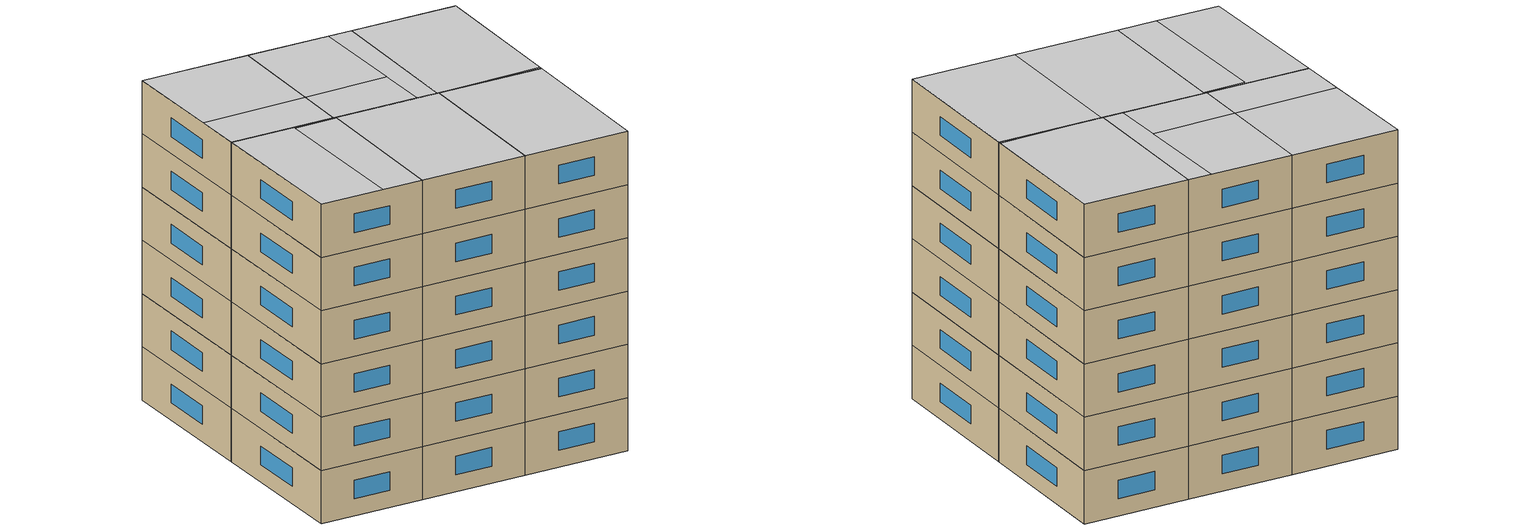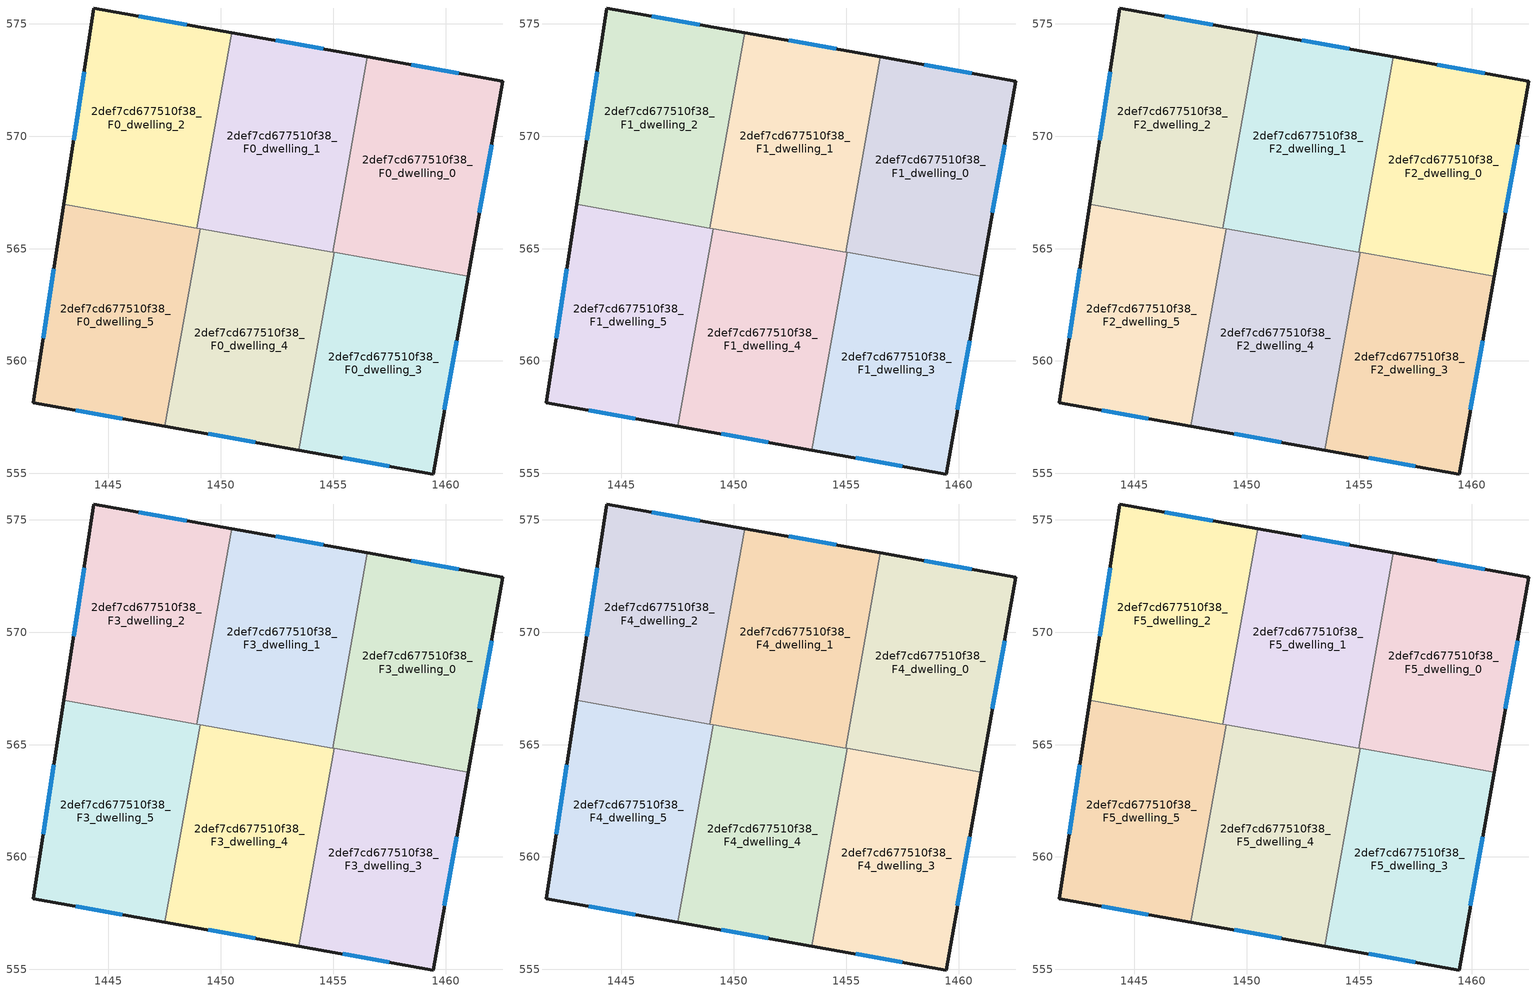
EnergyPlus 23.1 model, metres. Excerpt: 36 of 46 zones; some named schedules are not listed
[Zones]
2def7cd677510f38_F0_dwelling_0
 floor ground (EU_floor_Construction): 1462.55,572.46 1461.01,563.77 1454.97,564.84 1456.52,573.54 z0
 wall outside (EU_wall_Construction): 1461.01,563.77 1462.55,572.46 1456.52,573.54 z0:3
 wall to 2def7cd677510f38_F0_dwelling_1 (EU_wall_Construction): 1456.52,573.54 1454.97,564.84 z0:3
 wall to 2def7cd677510f38_F0_dwelling_3 (EU_wall_Construction): 1455.04,564.83 1461.01,563.77 z0:3
 wall to 2def7cd677510f38_F0_dwelling_4 (EU_wall_Construction): 1454.97,564.84 1455.04,564.83 z0:3
 window (EU_Window_Construction): 1461.51,566.59 1462.05,569.63 / 1460.59,572.81 1458.48,573.19 z0.98:2.02
2def7cd677510f38_F0_dwelling_1
 floor ground (EU_floor_Construction): 1456.52,573.54 1454.97,564.84 1448.94,565.92 1450.49,574.62 z0
 wall outside (EU_wall_Construction): 1456.52,573.54 1450.49,574.62 z0:3
 wall to 2def7cd677510f38_F0_dwelling_2 (EU_wall_Construction): 1450.49,574.62 1448.94,565.92 z0:3
 wall to 2def7cd677510f38_F0_dwelling_4 (EU_wall_Construction): 1449.07,565.89 1454.97,564.84 z0:3
 wall to 2def7cd677510f38_F0_dwelling_5 (EU_wall_Construction): 1448.94,565.92 1449.07,565.89 z0:3
 window (EU_Window_Construction): 1454.56,573.89 1452.45,574.26 z0.98:2.02
2def7cd677510f38_F0_dwelling_2
 floor ground (EU_floor_Construction): 1450.49,574.62 1448.94,565.92 1443.01,566.97 1444.35,575.71 z0
 wall outside (EU_wall_Construction): 1450.49,574.62 1444.35,575.71 1443.01,566.97 z0:3
 wall to 2def7cd677510f38_F0_dwelling_5 (EU_wall_Construction): 1443.01,566.97 1448.94,565.92 z0:3
 window (EU_Window_Construction): 1443.92,572.87 1443.44,569.81 / 1448.49,574.97 1446.35,575.35 z0.98:2.02
2def7cd677510f38_F0_dwelling_3
 floor ground (EU_floor_Construction): 1461.01,563.77 1459.44,554.97 1453.47,556.03 1455.04,564.83 z0
 wall outside (EU_wall_Construction): 1453.47,556.03 1459.44,554.97 1461.01,563.77 z0:3
 wall to 2def7cd677510f38_F0_dwelling_4 (EU_wall_Construction): 1455.04,564.83 1453.47,556.03 z0:3
 window (EU_Window_Construction): 1459.95,557.83 1460.5,560.91 / 1455.42,555.69 1457.5,555.32 z0.98:2.02
2def7cd677510f38_F0_dwelling_4
 floor ground (EU_floor_Construction): 1455.04,564.83 1453.47,556.03 1447.51,557.1 1449.07,565.89 z0
 wall outside (EU_wall_Construction): 1447.51,557.1 1453.47,556.03 z0:3
 wall to 2def7cd677510f38_F0_dwelling_5 (EU_wall_Construction): 1449.07,565.89 1447.51,557.1 z0:3
 window (EU_Window_Construction): 1449.45,556.75 1451.53,556.38 z0.98:2.02
2def7cd677510f38_F0_dwelling_5
 floor ground (EU_floor_Construction): 1449.07,565.89 1447.51,557.1 1441.64,558.14 1443.01,566.97 z0
 wall outside (EU_wall_Construction): 1443.01,566.97 1441.64,558.14 1447.51,557.1 z0:3
 window (EU_Window_Construction): 1443.55,557.8 1445.6,557.44 / 1442.56,564.1 1442.09,561.01 z0.98:2.02
2def7cd677510f38_F1_dwelling_0
 floor to 2def7cd677510f38_F0_dwelling_0 (EU_floor_Construction): 1462.55,572.46 1461.01,563.77 1454.97,564.84 1456.52,573.54 z3
 wall outside (EU_wall_Construction): 1461.01,563.77 1462.55,572.46 1456.52,573.54 z3:6
 wall to 2def7cd677510f38_F1_dwelling_1 (EU_wall_Construction): 1456.52,573.54 1454.97,564.84 z3:6
 wall to 2def7cd677510f38_F1_dwelling_3 (EU_wall_Construction): 1455.04,564.83 1461.01,563.77 z3:6
 wall to 2def7cd677510f38_F1_dwelling_4 (EU_wall_Construction): 1454.97,564.84 1455.04,564.83 z3:6
 window (EU_Window_Construction): 1461.51,566.59 1462.05,569.63 / 1460.59,572.81 1458.48,573.19 z3.98:5.02
2def7cd677510f38_F1_dwelling_1
 floor to 2def7cd677510f38_F0_dwelling_1 (EU_floor_Construction): 1456.52,573.54 1454.97,564.84 1448.94,565.92 1450.49,574.62 z3
 wall outside (EU_wall_Construction): 1456.52,573.54 1450.49,574.62 z3:6
 wall to 2def7cd677510f38_F1_dwelling_2 (EU_wall_Construction): 1450.49,574.62 1448.94,565.92 z3:6
 wall to 2def7cd677510f38_F1_dwelling_4 (EU_wall_Construction): 1449.07,565.89 1454.97,564.84 z3:6
 wall to 2def7cd677510f38_F1_dwelling_5 (EU_wall_Construction): 1448.94,565.92 1449.07,565.89 z3:6
 window (EU_Window_Construction): 1454.56,573.89 1452.45,574.26 z3.98:5.02
2def7cd677510f38_F1_dwelling_2
 floor to 2def7cd677510f38_F0_dwelling_2 (EU_floor_Construction): 1450.49,574.62 1448.94,565.92 1443.01,566.97 1444.35,575.71 z3
 wall outside (EU_wall_Construction): 1450.49,574.62 1444.35,575.71 1443.01,566.97 z3:6
 wall to 2def7cd677510f38_F1_dwelling_5 (EU_wall_Construction): 1443.01,566.97 1448.94,565.92 z3:6
 window (EU_Window_Construction): 1443.92,572.87 1443.44,569.81 / 1448.49,574.97 1446.35,575.35 z3.98:5.02
2def7cd677510f38_F1_dwelling_3
 floor to 2def7cd677510f38_F0_dwelling_3 (EU_floor_Construction): 1461.01,563.77 1459.44,554.97 1453.47,556.03 1455.04,564.83 z3
 wall outside (EU_wall_Construction): 1453.47,556.03 1459.44,554.97 1461.01,563.77 z3:6
 wall to 2def7cd677510f38_F1_dwelling_4 (EU_wall_Construction): 1455.04,564.83 1453.47,556.03 z3:6
 window (EU_Window_Construction): 1459.95,557.83 1460.5,560.91 / 1455.42,555.69 1457.5,555.32 z3.98:5.02
2def7cd677510f38_F1_dwelling_4
 floor to 2def7cd677510f38_F0_dwelling_4 (EU_floor_Construction): 1455.04,564.83 1453.47,556.03 1447.51,557.1 1449.07,565.89 z3
 wall outside (EU_wall_Construction): 1447.51,557.1 1453.47,556.03 z3:6
 wall to 2def7cd677510f38_F1_dwelling_5 (EU_wall_Construction): 1449.07,565.89 1447.51,557.1 z3:6
 window (EU_Window_Construction): 1449.45,556.75 1451.53,556.38 z3.98:5.02
2def7cd677510f38_F1_dwelling_5
 floor to 2def7cd677510f38_F0_dwelling_5 (EU_floor_Construction): 1449.07,565.89 1447.51,557.1 1441.64,558.14 1443.01,566.97 z3
 wall outside (EU_wall_Construction): 1443.01,566.97 1441.64,558.14 1447.51,557.1 z3:6
 window (EU_Window_Construction): 1443.55,557.8 1445.6,557.44 / 1442.56,564.1 1442.09,561.01 z3.98:5.02
2def7cd677510f38_F2_dwelling_0
 floor to 2def7cd677510f38_F1_dwelling_0 (EU_floor_Construction): 1462.55,572.46 1461.01,563.77 1454.97,564.84 1456.52,573.54 z6
 wall outside (EU_wall_Construction): 1461.01,563.77 1462.55,572.46 1456.52,573.54 z6:9
 wall to 2def7cd677510f38_F2_dwelling_1 (EU_wall_Construction): 1456.52,573.54 1454.97,564.84 z6:9
 wall to 2def7cd677510f38_F2_dwelling_3 (EU_wall_Construction): 1455.04,564.83 1461.01,563.77 z6:9
 wall to 2def7cd677510f38_F2_dwelling_4 (EU_wall_Construction): 1454.97,564.84 1455.04,564.83 z6:9
 window (EU_Window_Construction): 1461.51,566.59 1462.05,569.63 / 1460.59,572.81 1458.48,573.19 z6.98:8.02
2def7cd677510f38_F2_dwelling_1
 floor to 2def7cd677510f38_F1_dwelling_1 (EU_floor_Construction): 1456.52,573.54 1454.97,564.84 1448.94,565.92 1450.49,574.62 z6
 wall outside (EU_wall_Construction): 1456.52,573.54 1450.49,574.62 z6:9
 wall to 2def7cd677510f38_F2_dwelling_2 (EU_wall_Construction): 1450.49,574.62 1448.94,565.92 z6:9
 wall to 2def7cd677510f38_F2_dwelling_4 (EU_wall_Construction): 1449.07,565.89 1454.97,564.84 z6:9
 wall to 2def7cd677510f38_F2_dwelling_5 (EU_wall_Construction): 1448.94,565.92 1449.07,565.89 z6:9
 window (EU_Window_Construction): 1454.56,573.89 1452.45,574.26 z6.98:8.02
2def7cd677510f38_F2_dwelling_2
 floor to 2def7cd677510f38_F1_dwelling_2 (EU_floor_Construction): 1450.49,574.62 1448.94,565.92 1443.01,566.97 1444.35,575.71 z6
 wall outside (EU_wall_Construction): 1450.49,574.62 1444.35,575.71 1443.01,566.97 z6:9
 wall to 2def7cd677510f38_F2_dwelling_5 (EU_wall_Construction): 1443.01,566.97 1448.94,565.92 z6:9
 window (EU_Window_Construction): 1443.92,572.87 1443.44,569.81 / 1448.49,574.97 1446.35,575.35 z6.98:8.02
2def7cd677510f38_F2_dwelling_3
 floor to 2def7cd677510f38_F1_dwelling_3 (EU_floor_Construction): 1461.01,563.77 1459.44,554.97 1453.47,556.03 1455.04,564.83 z6
 wall outside (EU_wall_Construction): 1453.47,556.03 1459.44,554.97 1461.01,563.77 z6:9
 wall to 2def7cd677510f38_F2_dwelling_4 (EU_wall_Construction): 1455.04,564.83 1453.47,556.03 z6:9
 window (EU_Window_Construction): 1459.95,557.83 1460.5,560.91 / 1455.42,555.69 1457.5,555.32 z6.98:8.02
2def7cd677510f38_F2_dwelling_4
 floor to 2def7cd677510f38_F1_dwelling_4 (EU_floor_Construction): 1455.04,564.83 1453.47,556.03 1447.51,557.1 1449.07,565.89 z6
 wall outside (EU_wall_Construction): 1447.51,557.1 1453.47,556.03 z6:9
 wall to 2def7cd677510f38_F2_dwelling_5 (EU_wall_Construction): 1449.07,565.89 1447.51,557.1 z6:9
 window (EU_Window_Construction): 1449.45,556.75 1451.53,556.38 z6.98:8.02
2def7cd677510f38_F2_dwelling_5
 floor to 2def7cd677510f38_F1_dwelling_5 (EU_floor_Construction): 1449.07,565.89 1447.51,557.1 1441.64,558.14 1443.01,566.97 z6
 wall outside (EU_wall_Construction): 1443.01,566.97 1441.64,558.14 1447.51,557.1 z6:9
 window (EU_Window_Construction): 1443.55,557.8 1445.6,557.44 / 1442.56,564.1 1442.09,561.01 z6.98:8.02
2def7cd677510f38_F3_dwelling_0
 floor to 2def7cd677510f38_F2_dwelling_0 (EU_floor_Construction): 1462.55,572.46 1461.01,563.77 1454.97,564.84 1456.52,573.54 z9
 wall outside (EU_wall_Construction): 1461.01,563.77 1462.55,572.46 1456.52,573.54 z9:12
 wall to 2def7cd677510f38_F3_dwelling_1 (EU_wall_Construction): 1456.52,573.54 1454.97,564.84 z9:12
 wall to 2def7cd677510f38_F3_dwelling_3 (EU_wall_Construction): 1455.04,564.83 1461.01,563.77 z9:12
 wall to 2def7cd677510f38_F3_dwelling_4 (EU_wall_Construction): 1454.97,564.84 1455.04,564.83 z9:12
 window (EU_Window_Construction): 1461.51,566.59 1462.05,569.63 / 1460.59,572.81 1458.48,573.19 z9.98:11.02
2def7cd677510f38_F3_dwelling_1
 floor to 2def7cd677510f38_F2_dwelling_1 (EU_floor_Construction): 1456.52,573.54 1454.97,564.84 1448.94,565.92 1450.49,574.62 z9
 wall outside (EU_wall_Construction): 1456.52,573.54 1450.49,574.62 z9:12
 wall to 2def7cd677510f38_F3_dwelling_2 (EU_wall_Construction): 1450.49,574.62 1448.94,565.92 z9:12
 wall to 2def7cd677510f38_F3_dwelling_4 (EU_wall_Construction): 1449.07,565.89 1454.97,564.84 z9:12
 wall to 2def7cd677510f38_F3_dwelling_5 (EU_wall_Construction): 1448.94,565.92 1449.07,565.89 z9:12
 window (EU_Window_Construction): 1454.56,573.89 1452.45,574.26 z9.98:11.02
2def7cd677510f38_F3_dwelling_2
 floor to 2def7cd677510f38_F2_dwelling_2 (EU_floor_Construction): 1450.49,574.62 1448.94,565.92 1443.01,566.97 1444.35,575.71 z9
 wall outside (EU_wall_Construction): 1450.49,574.62 1444.35,575.71 1443.01,566.97 z9:12
 wall to 2def7cd677510f38_F3_dwelling_5 (EU_wall_Construction): 1443.01,566.97 1448.94,565.92 z9:12
 window (EU_Window_Construction): 1443.92,572.87 1443.44,569.81 / 1448.49,574.97 1446.35,575.35 z9.98:11.02
2def7cd677510f38_F3_dwelling_3
 floor to 2def7cd677510f38_F2_dwelling_3 (EU_floor_Construction): 1461.01,563.77 1459.44,554.97 1453.47,556.03 1455.04,564.83 z9
 wall outside (EU_wall_Construction): 1453.47,556.03 1459.44,554.97 1461.01,563.77 z9:12
 wall to 2def7cd677510f38_F3_dwelling_4 (EU_wall_Construction): 1455.04,564.83 1453.47,556.03 z9:12
 window (EU_Window_Construction): 1459.95,557.83 1460.5,560.91 / 1455.42,555.69 1457.5,555.32 z9.98:11.02
2def7cd677510f38_F3_dwelling_4
 floor to 2def7cd677510f38_F2_dwelling_4 (EU_floor_Construction): 1455.04,564.83 1453.47,556.03 1447.51,557.1 1449.07,565.89 z9
 wall outside (EU_wall_Construction): 1447.51,557.1 1453.47,556.03 z9:12
 wall to 2def7cd677510f38_F3_dwelling_5 (EU_wall_Construction): 1449.07,565.89 1447.51,557.1 z9:12
 window (EU_Window_Construction): 1449.45,556.75 1451.53,556.38 z9.98:11.02
2def7cd677510f38_F3_dwelling_5
 floor to 2def7cd677510f38_F2_dwelling_5 (EU_floor_Construction): 1449.07,565.89 1447.51,557.1 1441.64,558.14 1443.01,566.97 z9
 wall outside (EU_wall_Construction): 1443.01,566.97 1441.64,558.14 1447.51,557.1 z9:12
 window (EU_Window_Construction): 1443.55,557.8 1445.6,557.44 / 1442.56,564.1 1442.09,561.01 z9.98:11.02
2def7cd677510f38_F4_dwelling_0
 floor to 2def7cd677510f38_F3_dwelling_0 (EU_floor_Construction): 1462.55,572.46 1461.01,563.77 1454.97,564.84 1456.52,573.54 z12
 wall outside (EU_wall_Construction): 1461.01,563.77 1462.55,572.46 1456.52,573.54 z12:15
 wall to 2def7cd677510f38_F4_dwelling_1 (EU_wall_Construction): 1456.52,573.54 1454.97,564.84 z12:15
 wall to 2def7cd677510f38_F4_dwelling_3 (EU_wall_Construction): 1455.04,564.83 1461.01,563.77 z12:15
 wall to 2def7cd677510f38_F4_dwelling_4 (EU_wall_Construction): 1454.97,564.84 1455.04,564.83 z12:15
 window (EU_Window_Construction): 1461.51,566.59 1462.05,569.63 / 1460.59,572.81 1458.48,573.19 z12.98:14.02
2def7cd677510f38_F4_dwelling_1
 floor to 2def7cd677510f38_F3_dwelling_1 (EU_floor_Construction): 1456.52,573.54 1454.97,564.84 1448.94,565.92 1450.49,574.62 z12
 wall outside (EU_wall_Construction): 1456.52,573.54 1450.49,574.62 z12:15
 wall to 2def7cd677510f38_F4_dwelling_2 (EU_wall_Construction): 1450.49,574.62 1448.94,565.92 z12:15
 wall to 2def7cd677510f38_F4_dwelling_4 (EU_wall_Construction): 1449.07,565.89 1454.97,564.84 z12:15
 wall to 2def7cd677510f38_F4_dwelling_5 (EU_wall_Construction): 1448.94,565.92 1449.07,565.89 z12:15
 window (EU_Window_Construction): 1454.56,573.89 1452.45,574.26 z12.98:14.02
2def7cd677510f38_F4_dwelling_2
 floor to 2def7cd677510f38_F3_dwelling_2 (EU_floor_Construction): 1450.49,574.62 1448.94,565.92 1443.01,566.97 1444.35,575.71 z12
 wall outside (EU_wall_Construction): 1450.49,574.62 1444.35,575.71 1443.01,566.97 z12:15
 wall to 2def7cd677510f38_F4_dwelling_5 (EU_wall_Construction): 1443.01,566.97 1448.94,565.92 z12:15
 window (EU_Window_Construction): 1443.92,572.87 1443.44,569.81 / 1448.49,574.97 1446.35,575.35 z12.98:14.02
2def7cd677510f38_F4_dwelling_3
 floor to 2def7cd677510f38_F3_dwelling_3 (EU_floor_Construction): 1461.01,563.77 1459.44,554.97 1453.47,556.03 1455.04,564.83 z12
 wall outside (EU_wall_Construction): 1453.47,556.03 1459.44,554.97 1461.01,563.77 z12:15
 wall to 2def7cd677510f38_F4_dwelling_4 (EU_wall_Construction): 1455.04,564.83 1453.47,556.03 z12:15
 window (EU_Window_Construction): 1459.95,557.83 1460.5,560.91 / 1455.42,555.69 1457.5,555.32 z12.98:14.02
2def7cd677510f38_F4_dwelling_4
 floor to 2def7cd677510f38_F3_dwelling_4 (EU_floor_Construction): 1455.04,564.83 1453.47,556.03 1447.51,557.1 1449.07,565.89 z12
 wall outside (EU_wall_Construction): 1447.51,557.1 1453.47,556.03 z12:15
 wall to 2def7cd677510f38_F4_dwelling_5 (EU_wall_Construction): 1449.07,565.89 1447.51,557.1 z12:15
 window (EU_Window_Construction): 1449.45,556.75 1451.53,556.38 z12.98:14.02
2def7cd677510f38_F4_dwelling_5
 floor to 2def7cd677510f38_F3_dwelling_5 (EU_floor_Construction): 1449.07,565.89 1447.51,557.1 1441.64,558.14 1443.01,566.97 z12
 wall outside (EU_wall_Construction): 1443.01,566.97 1441.64,558.14 1447.51,557.1 z12:15
 window (EU_Window_Construction): 1443.55,557.8 1445.6,557.44 / 1442.56,564.1 1442.09,561.01 z12.98:14.02
2def7cd677510f38_F5_dwelling_0
 floor to 2def7cd677510f38_F4_dwelling_0 (EU_floor_Construction): 1462.55,572.46 1461.01,563.77 1454.97,564.84 1456.52,573.54 z15
 wall outside (EU_wall_Construction): 1461.01,563.77 1462.55,572.46 1456.52,573.54 z15:18
 wall to 2def7cd677510f38_F5_dwelling_1 (EU_wall_Construction): 1456.52,573.54 1454.97,564.84 z15:18
 wall to 2def7cd677510f38_F5_dwelling_3 (EU_wall_Construction): 1455.04,564.83 1461.01,563.77 z15:18
 wall to 2def7cd677510f38_F5_dwelling_4 (EU_wall_Construction): 1454.97,564.84 1455.04,564.83 z15:18
 window (EU_Window_Construction): 1461.51,566.59 1462.05,569.63 / 1460.59,572.81 1458.48,573.19 z15.98:17.02
 ceiling to 2def7cd677510f38_F6_dwelling_1 (EU_floor_Construction): 1461.03,563.92 1462.55,572.46 1456.52,573.54 1454.97,564.85 z18
 ceiling to 2def7cd677510f38_F6_dwelling_0 (EU_floor_Construction): 1461.01,563.77 1461.03,563.92 1454.97,564.85 1454.97,564.84 z18
2def7cd677510f38_F5_dwelling_1
 floor to 2def7cd677510f38_F4_dwelling_1 (EU_floor_Construction): 1456.52,573.54 1454.97,564.84 1448.94,565.92 1450.49,574.62 z15
 wall outside (EU_wall_Construction): 1456.52,573.54 1450.49,574.62 z15:18
 wall to 2def7cd677510f38_F5_dwelling_2 (EU_wall_Construction): 1450.49,574.62 1448.94,565.92 z15:18
 wall to 2def7cd677510f38_F5_dwelling_4 (EU_wall_Construction): 1449.07,565.89 1454.97,564.84 z15:18
 wall to 2def7cd677510f38_F5_dwelling_5 (EU_wall_Construction): 1448.94,565.92 1449.07,565.89 z15:18
 window (EU_Window_Construction): 1454.56,573.89 1452.45,574.26 z15.98:17.02
 ceiling to 2def7cd677510f38_F6_dwelling_4 (EU_floor_Construction): 1454.27,568.05 1455.16,573.78 1450.49,574.62 1449.45,568.8 z18
 ceiling to 2def7cd677510f38_F6_dwelling_1 (EU_floor_Construction): 1454.97,564.85 1456.52,573.54 1455.16,573.78 1453.81,565.05 1454.4,564.94 z18
 ceiling to 2def7cd677510f38_F6_dwelling_3 (EU_floor_Construction): 1453.81,565.08 1454.27,568.05 1449.45,568.8 1448.94,565.92 1452.33,565.31 z18
 ceiling to 2def7cd677510f38_F6_dwelling_2 (EU_floor_Construction): 1453.8,565.05 1453.81,565.08 1452.33,565.31 z18
2def7cd677510f38_F5_dwelling_2
 floor to 2def7cd677510f38_F4_dwelling_2 (EU_floor_Construction): 1450.49,574.62 1448.94,565.92 1443.01,566.97 1444.35,575.71 z15
 wall outside (EU_wall_Construction): 1450.49,574.62 1444.35,575.71 1443.01,566.97 z15:18
 wall to 2def7cd677510f38_F5_dwelling_5 (EU_wall_Construction): 1443.01,566.97 1448.94,565.92 z15:18
 window (EU_Window_Construction): 1443.92,572.87 1443.44,569.81 / 1448.49,574.97 1446.35,575.35 z15.98:17.02
 ceiling to 2def7cd677510f38_F6_dwelling_4 (EU_floor_Construction): 1449.45,568.8 1450.49,574.62 1444.35,575.71 1443.43,569.73 z18
 ceiling to 2def7cd677510f38_F6_dwelling_3 (EU_floor_Construction): 1448.94,565.92 1449.45,568.8 1443.43,569.73 1443.01,566.97 z18
2def7cd677510f38_F5_dwelling_3
 floor to 2def7cd677510f38_F4_dwelling_3 (EU_floor_Construction): 1461.01,563.77 1459.44,554.97 1453.47,556.03 1455.04,564.83 z15
 wall outside (EU_wall_Construction): 1453.47,556.03 1459.44,554.97 1461.01,563.77 z15:18
 wall to 2def7cd677510f38_F5_dwelling_4 (EU_wall_Construction): 1455.04,564.83 1453.47,556.03 z15:18
 window (EU_Window_Construction): 1459.95,557.83 1460.5,560.91 / 1455.42,555.69 1457.5,555.32 z15.98:17.02
 ceiling to 2def7cd677510f38_F6_dwelling_0 (EU_floor_Construction): 1459.44,554.97 1461.01,563.77 1455.04,564.83 1453.48,556.03 z18
2def7cd677510f38_F5_dwelling_4
 floor to 2def7cd677510f38_F4_dwelling_4 (EU_floor_Construction): 1455.04,564.83 1453.47,556.03 1447.51,557.1 1449.07,565.89 z15
 wall outside (EU_wall_Construction): 1447.51,557.1 1453.47,556.03 z15:18
 wall to 2def7cd677510f38_F5_dwelling_5 (EU_wall_Construction): 1449.07,565.89 1447.51,557.1 z15:18
 window (EU_Window_Construction): 1449.45,556.75 1451.53,556.38 z15.98:17.02
 ceiling adiabatic (EU_roof_Construction): 1453.47,556.03 1455.04,564.83 1449.07,565.89 1447.51,557.1 z18
2def7cd677510f38_F5_dwelling_5
 floor to 2def7cd677510f38_F4_dwelling_5 (EU_floor_Construction): 1449.07,565.89 1447.51,557.1 1441.64,558.14 1443.01,566.97 z15
 wall outside (EU_wall_Construction): 1443.01,566.97 1441.64,558.14 1447.51,557.1 z15:18
 window (EU_Window_Construction): 1443.55,557.8 1445.6,557.44 / 1442.56,564.1 1442.09,561.01 z15.98:17.02
 ceiling to 2def7cd677510f38_F6_dwelling_3 (EU_floor_Construction): 1445.24,557.5 1446.58,566.2 1449.06,565.82 1449.07,565.89 1443.01,566.97 1441.64,558.14 z18
 ceiling to 2def7cd677510f38_F6_dwelling_2 (EU_floor_Construction): 1447.51,557.1 1449.06,565.82 1446.58,566.2 1445.24,557.5 z18
[Building]
EU S2 Campaign: North Axis=0; Terrain=City; Solar Distribution=FullExterior
[Site:Location]
Bologna: Latitude=44.5; Longitude=11.25; Time Zone=1; Elevation=37
[SizingPeriod:WeatherFileDays]
AnnualSizingPeriod: Begin Month=1; Begin Day of Month=1; End Month=12; End Day of Month=31; Day of Week for Start Day=Monday; Use Weather File Daylight Saving Period=No; Use Weather File Rain and Snow Indicators=No
[MATERIAL]
EU_InternalMass_Material: Roughness=MediumRough; Thickness=0.1; Conductivity=1; Density=1800; Specific Heat=900; Thermal Absorptance=0.9; Solar Absorptance=0.7; Visible Absorptance=0.7
[MATERIAL:NOMASS] Roughness=MediumRough; Thermal Absorptance=0.9; Solar Absorptance=0.7; Visible Absorptance=0.7
Name | Thermal Resistance
EU_wall_NoMass | 0.905828
EU_roof_NoMass | 0.37593
EU_floor_NoMass | 0.67114
[WINDOWMATERIAL:SIMPLEGLAZINGSYSTEM]
EU_Window_SimpleGlazing: UFactor=4.52486; Solar Heat Gain Coefficient=0.85; Visible Transmittance=0.85
[CONSTRUCTION]
EU_wall_Construction: EU_wall_NoMass
EU_roof_Construction: EU_roof_NoMass
EU_floor_Construction: EU_floor_NoMass
EU_Window_Construction: EU_Window_SimpleGlazing
EU_InternalMass_Construction: EU_InternalMass_Material
[ZONE] Type=1; Multiplier=1; Ceiling Height=autocalculate; Floor Area=autocalculate; Part of Total Floor Area=Yes
Name | Volume
2def7cd677510f38_F0_dwelling_0; 2def7cd677510f38_F1_dwelling_0; 2def7cd677510f38_F2_dwelling_0; 2def7cd677510f38_F3_dwelling_0; 2def7cd677510f38_F4_dwelling_0; 2def7cd677510f38_F5_dwelling_0 | 162.409
2def7cd677510f38_F0_dwelling_1; 2def7cd677510f38_F1_dwelling_1; 2def7cd677510f38_F2_dwelling_1; 2def7cd677510f38_F3_dwelling_1; 2def7cd677510f38_F4_dwelling_1; 2def7cd677510f38_F5_dwelling_1 | 162.418
2def7cd677510f38_F0_dwelling_2; 2def7cd677510f38_F1_dwelling_2; 2def7cd677510f38_F2_dwelling_2; 2def7cd677510f38_F3_dwelling_2; 2def7cd677510f38_F4_dwelling_2; 2def7cd677510f38_F5_dwelling_2; 2def7cd677510f38_F0_dwelling_3; 2def7cd677510f38_F1_dwelling_3; 2def7cd677510f38_F2_dwelling_3; 2def7cd677510f38_F3_dwelling_3; 2def7cd677510f38_F4_dwelling_3; 2def7cd677510f38_F5_dwelling_3 | 162.431
2def7cd677510f38_F0_dwelling_4; 2def7cd677510f38_F1_dwelling_4; 2def7cd677510f38_F2_dwelling_4; 2def7cd677510f38_F3_dwelling_4; 2def7cd677510f38_F4_dwelling_4; 2def7cd677510f38_F5_dwelling_4 | 162.422
2def7cd677510f38_F0_dwelling_5; 2def7cd677510f38_F1_dwelling_5; 2def7cd677510f38_F2_dwelling_5; 2def7cd677510f38_F3_dwelling_5; 2def7cd677510f38_F4_dwelling_5; 2def7cd677510f38_F5_dwelling_5 | 162.415
[INTERNALMASS] Construction=EU_InternalMass_Construction
Name | Zone or ZoneList | Surface Area
2def7cd677510f38_F0_dwelling_0_EU_InternalMass | 2def7cd677510f38_F0_dwelling_0 | 54.1367
2def7cd677510f38_F0_dwelling_1_EU_InternalMass | 2def7cd677510f38_F0_dwelling_1 | 54.1395
2def7cd677510f38_F0_dwelling_2_EU_InternalMass | 2def7cd677510f38_F0_dwelling_2 | 54.1435
2def7cd677510f38_F0_dwelling_3_EU_InternalMass | 2def7cd677510f38_F0_dwelling_3 | 54.1434
2def7cd677510f38_F0_dwelling_4_EU_InternalMass | 2def7cd677510f38_F0_dwelling_4 | 54.1406
2def7cd677510f38_F0_dwelling_5_EU_InternalMass | 2def7cd677510f38_F0_dwelling_5 | 54.1381
2def7cd677510f38_F1_dwelling_0_EU_InternalMass | 2def7cd677510f38_F1_dwelling_0 | 54.1367
2def7cd677510f38_F1_dwelling_1_EU_InternalMass | 2def7cd677510f38_F1_dwelling_1 | 54.1395
2def7cd677510f38_F1_dwelling_2_EU_InternalMass | 2def7cd677510f38_F1_dwelling_2 | 54.1435
2def7cd677510f38_F1_dwelling_3_EU_InternalMass | 2def7cd677510f38_F1_dwelling_3 | 54.1434
2def7cd677510f38_F1_dwelling_4_EU_InternalMass | 2def7cd677510f38_F1_dwelling_4 | 54.1406
2def7cd677510f38_F1_dwelling_5_EU_InternalMass | 2def7cd677510f38_F1_dwelling_5 | 54.1381
2def7cd677510f38_F2_dwelling_0_EU_InternalMass | 2def7cd677510f38_F2_dwelling_0 | 54.1367
2def7cd677510f38_F2_dwelling_1_EU_InternalMass | 2def7cd677510f38_F2_dwelling_1 | 54.1395
2def7cd677510f38_F2_dwelling_2_EU_InternalMass | 2def7cd677510f38_F2_dwelling_2 | 54.1435
2def7cd677510f38_F2_dwelling_3_EU_InternalMass | 2def7cd677510f38_F2_dwelling_3 | 54.1434
2def7cd677510f38_F2_dwelling_4_EU_InternalMass | 2def7cd677510f38_F2_dwelling_4 | 54.1406
2def7cd677510f38_F2_dwelling_5_EU_InternalMass | 2def7cd677510f38_F2_dwelling_5 | 54.1381
2def7cd677510f38_F3_dwelling_0_EU_InternalMass | 2def7cd677510f38_F3_dwelling_0 | 54.1367
2def7cd677510f38_F3_dwelling_1_EU_InternalMass | 2def7cd677510f38_F3_dwelling_1 | 54.1395
2def7cd677510f38_F3_dwelling_2_EU_InternalMass | 2def7cd677510f38_F3_dwelling_2 | 54.1435
2def7cd677510f38_F3_dwelling_3_EU_InternalMass | 2def7cd677510f38_F3_dwelling_3 | 54.1434
2def7cd677510f38_F3_dwelling_4_EU_InternalMass | 2def7cd677510f38_F3_dwelling_4 | 54.1406
2def7cd677510f38_F3_dwelling_5_EU_InternalMass | 2def7cd677510f38_F3_dwelling_5 | 54.1381
2def7cd677510f38_F4_dwelling_0_EU_InternalMass | 2def7cd677510f38_F4_dwelling_0 | 54.1367
2def7cd677510f38_F4_dwelling_1_EU_InternalMass | 2def7cd677510f38_F4_dwelling_1 | 54.1395
2def7cd677510f38_F4_dwelling_2_EU_InternalMass | 2def7cd677510f38_F4_dwelling_2 | 54.1435
2def7cd677510f38_F4_dwelling_3_EU_InternalMass | 2def7cd677510f38_F4_dwelling_3 | 54.1434
2def7cd677510f38_F4_dwelling_4_EU_InternalMass | 2def7cd677510f38_F4_dwelling_4 | 54.1406
2def7cd677510f38_F4_dwelling_5_EU_InternalMass | 2def7cd677510f38_F4_dwelling_5 | 54.1381
2def7cd677510f38_F5_dwelling_0_EU_InternalMass | 2def7cd677510f38_F5_dwelling_0 | 54.1367
2def7cd677510f38_F5_dwelling_1_EU_InternalMass | 2def7cd677510f38_F5_dwelling_1 | 54.1395
2def7cd677510f38_F5_dwelling_2_EU_InternalMass | 2def7cd677510f38_F5_dwelling_2 | 54.1435
2def7cd677510f38_F5_dwelling_3_EU_InternalMass | 2def7cd677510f38_F5_dwelling_3 | 54.1434
2def7cd677510f38_F5_dwelling_4_EU_InternalMass | 2def7cd677510f38_F5_dwelling_4 | 54.1406
2def7cd677510f38_F5_dwelling_5_EU_InternalMass | 2def7cd677510f38_F5_dwelling_5 | 54.1381
[OTHEREQUIPMENT] Fuel Type=Electricity; Design Level Calculation Method=Watts/Area; Power per Zone Floor Area=1; Fraction Latent=0; Fraction Radiant=0; Fraction Lost=0; Carbon Dioxide Generation Rate=0; EndUse Subcategory=EU_Step8_InternalGains
Name | Zone or ZoneList or Space or SpaceList | Schedule
EU_Step8_InternalGain_2def7cd677510f38_F0_dwelling_0_f000 | 2def7cd677510f38_F0_dwelling_0 | EU_Step8_GainSchedule_2def7cd677510f38_F0_dwelling_0_f000
EU_Step8_InternalGain_2def7cd677510f38_F0_dwelling_1_f000 | 2def7cd677510f38_F0_dwelling_1 | EU_Step8_GainSchedule_2def7cd677510f38_F0_dwelling_1_f000
EU_Step8_InternalGain_2def7cd677510f38_F0_dwelling_2_f000 | 2def7cd677510f38_F0_dwelling_2 | EU_Step8_GainSchedule_2def7cd677510f38_F0_dwelling_2_f000
EU_Step8_InternalGain_2def7cd677510f38_F0_dwelling_3_f000 | 2def7cd677510f38_F0_dwelling_3 | EU_Step8_GainSchedule_2def7cd677510f38_F0_dwelling_3_f000
EU_Step8_InternalGain_2def7cd677510f38_F0_dwelling_4_f000 | 2def7cd677510f38_F0_dwelling_4 | EU_Step8_GainSchedule_2def7cd677510f38_F0_dwelling_4_f000
EU_Step8_InternalGain_2def7cd677510f38_F0_dwelling_5_f000 | 2def7cd677510f38_F0_dwelling_5 | EU_Step8_GainSchedule_2def7cd677510f38_F0_dwelling_5_f000
EU_Step8_InternalGain_2def7cd677510f38_F1_dwelling_0_f000 | 2def7cd677510f38_F1_dwelling_0 | EU_Step8_GainSchedule_2def7cd677510f38_F1_dwelling_0_f000
EU_Step8_InternalGain_2def7cd677510f38_F1_dwelling_1_f000 | 2def7cd677510f38_F1_dwelling_1 | EU_Step8_GainSchedule_2def7cd677510f38_F1_dwelling_1_f000
EU_Step8_InternalGain_2def7cd677510f38_F1_dwelling_2_f000 | 2def7cd677510f38_F1_dwelling_2 | EU_Step8_GainSchedule_2def7cd677510f38_F1_dwelling_2_f000
EU_Step8_InternalGain_2def7cd677510f38_F1_dwelling_3_f000 | 2def7cd677510f38_F1_dwelling_3 | EU_Step8_GainSchedule_2def7cd677510f38_F1_dwelling_3_f000
EU_Step8_InternalGain_2def7cd677510f38_F1_dwelling_4_f000 | 2def7cd677510f38_F1_dwelling_4 | EU_Step8_GainSchedule_2def7cd677510f38_F1_dwelling_4_f000
EU_Step8_InternalGain_2def7cd677510f38_F1_dwelling_5_f000 | 2def7cd677510f38_F1_dwelling_5 | EU_Step8_GainSchedule_2def7cd677510f38_F1_dwelling_5_f000
EU_Step8_InternalGain_2def7cd677510f38_F2_dwelling_0_f000 | 2def7cd677510f38_F2_dwelling_0 | EU_Step8_GainSchedule_2def7cd677510f38_F2_dwelling_0_f000
EU_Step8_InternalGain_2def7cd677510f38_F2_dwelling_1_f000 | 2def7cd677510f38_F2_dwelling_1 | EU_Step8_GainSchedule_2def7cd677510f38_F2_dwelling_1_f000
EU_Step8_InternalGain_2def7cd677510f38_F2_dwelling_2_f000 | 2def7cd677510f38_F2_dwelling_2 | EU_Step8_GainSchedule_2def7cd677510f38_F2_dwelling_2_f000
EU_Step8_InternalGain_2def7cd677510f38_F2_dwelling_3_f000 | 2def7cd677510f38_F2_dwelling_3 | EU_Step8_GainSchedule_2def7cd677510f38_F2_dwelling_3_f000
EU_Step8_InternalGain_2def7cd677510f38_F2_dwelling_4_f000 | 2def7cd677510f38_F2_dwelling_4 | EU_Step8_GainSchedule_2def7cd677510f38_F2_dwelling_4_f000
EU_Step8_InternalGain_2def7cd677510f38_F2_dwelling_5_f000 | 2def7cd677510f38_F2_dwelling_5 | EU_Step8_GainSchedule_2def7cd677510f38_F2_dwelling_5_f000
EU_Step8_InternalGain_2def7cd677510f38_F3_dwelling_0_f000 | 2def7cd677510f38_F3_dwelling_0 | EU_Step8_GainSchedule_2def7cd677510f38_F3_dwelling_0_f000
EU_Step8_InternalGain_2def7cd677510f38_F3_dwelling_1_f000 | 2def7cd677510f38_F3_dwelling_1 | EU_Step8_GainSchedule_2def7cd677510f38_F3_dwelling_1_f000
EU_Step8_InternalGain_2def7cd677510f38_F3_dwelling_2_f000 | 2def7cd677510f38_F3_dwelling_2 | EU_Step8_GainSchedule_2def7cd677510f38_F3_dwelling_2_f000
EU_Step8_InternalGain_2def7cd677510f38_F3_dwelling_3_f000 | 2def7cd677510f38_F3_dwelling_3 | EU_Step8_GainSchedule_2def7cd677510f38_F3_dwelling_3_f000
EU_Step8_InternalGain_2def7cd677510f38_F3_dwelling_4_f000 | 2def7cd677510f38_F3_dwelling_4 | EU_Step8_GainSchedule_2def7cd677510f38_F3_dwelling_4_f000
EU_Step8_InternalGain_2def7cd677510f38_F3_dwelling_5_f000 | 2def7cd677510f38_F3_dwelling_5 | EU_Step8_GainSchedule_2def7cd677510f38_F3_dwelling_5_f000
EU_Step8_InternalGain_2def7cd677510f38_F4_dwelling_0_f000 | 2def7cd677510f38_F4_dwelling_0 | EU_Step8_GainSchedule_2def7cd677510f38_F4_dwelling_0_f000
EU_Step8_InternalGain_2def7cd677510f38_F4_dwelling_1_f000 | 2def7cd677510f38_F4_dwelling_1 | EU_Step8_GainSchedule_2def7cd677510f38_F4_dwelling_1_f000
EU_Step8_InternalGain_2def7cd677510f38_F4_dwelling_2_f000 | 2def7cd677510f38_F4_dwelling_2 | EU_Step8_GainSchedule_2def7cd677510f38_F4_dwelling_2_f000
EU_Step8_InternalGain_2def7cd677510f38_F4_dwelling_3_f000 | 2def7cd677510f38_F4_dwelling_3 | EU_Step8_GainSchedule_2def7cd677510f38_F4_dwelling_3_f000
EU_Step8_InternalGain_2def7cd677510f38_F4_dwelling_4_f000 | 2def7cd677510f38_F4_dwelling_4 | EU_Step8_GainSchedule_2def7cd677510f38_F4_dwelling_4_f000
EU_Step8_InternalGain_2def7cd677510f38_F4_dwelling_5_f000 | 2def7cd677510f38_F4_dwelling_5 | EU_Step8_GainSchedule_2def7cd677510f38_F4_dwelling_5_f000
EU_Step8_InternalGain_2def7cd677510f38_F5_dwelling_0_f000 | 2def7cd677510f38_F5_dwelling_0 | EU_Step8_GainSchedule_2def7cd677510f38_F5_dwelling_0_f000
EU_Step8_InternalGain_2def7cd677510f38_F5_dwelling_1_f000 | 2def7cd677510f38_F5_dwelling_1 | EU_Step8_GainSchedule_2def7cd677510f38_F5_dwelling_1_f000
EU_Step8_InternalGain_2def7cd677510f38_F5_dwelling_2_f000 | 2def7cd677510f38_F5_dwelling_2 | EU_Step8_GainSchedule_2def7cd677510f38_F5_dwelling_2_f000
EU_Step8_InternalGain_2def7cd677510f38_F5_dwelling_3_f000 | 2def7cd677510f38_F5_dwelling_3 | EU_Step8_GainSchedule_2def7cd677510f38_F5_dwelling_3_f000
EU_Step8_InternalGain_2def7cd677510f38_F5_dwelling_4_f000 | 2def7cd677510f38_F5_dwelling_4 | EU_Step8_GainSchedule_2def7cd677510f38_F5_dwelling_4_f000
EU_Step8_InternalGain_2def7cd677510f38_F5_dwelling_5_f000 | 2def7cd677510f38_F5_dwelling_5 | EU_Step8_GainSchedule_2def7cd677510f38_F5_dwelling_5_f000
[ZONEVENTILATION:DESIGNFLOWRATE] Schedule=EU_AlwaysOn; Design Flow Rate Calculation Method=AirChanges/Hour; Air Changes per Hour=0.73129; Ventilation Type=Natural; Fan Pressure Rise=0; Fan Total Efficiency=1; Constant Term Coefficient=1; Temperature Term Coefficient=0; Velocity Term Coefficient=0; Velocity Squared Term Coefficient=0; Minimum Indoor Temperature=-100; Maximum Indoor Temperature=100; Delta Temperature=-100; Minimum Outdoor Temperature=-100; Maximum Outdoor Temperature=100; Maximum Wind Speed=40
Name | Zone or ZoneList or Space or SpaceList
EU_ConstantAir_2def7cd677510f38_F0_dwelling_0 | 2def7cd677510f38_F0_dwelling_0
EU_ConstantAir_2def7cd677510f38_F0_dwelling_1 | 2def7cd677510f38_F0_dwelling_1
EU_ConstantAir_2def7cd677510f38_F0_dwelling_2 | 2def7cd677510f38_F0_dwelling_2
EU_ConstantAir_2def7cd677510f38_F0_dwelling_3 | 2def7cd677510f38_F0_dwelling_3
EU_ConstantAir_2def7cd677510f38_F0_dwelling_4 | 2def7cd677510f38_F0_dwelling_4
EU_ConstantAir_2def7cd677510f38_F0_dwelling_5 | 2def7cd677510f38_F0_dwelling_5
EU_ConstantAir_2def7cd677510f38_F1_dwelling_0 | 2def7cd677510f38_F1_dwelling_0
EU_ConstantAir_2def7cd677510f38_F1_dwelling_1 | 2def7cd677510f38_F1_dwelling_1
EU_ConstantAir_2def7cd677510f38_F1_dwelling_2 | 2def7cd677510f38_F1_dwelling_2
EU_ConstantAir_2def7cd677510f38_F1_dwelling_3 | 2def7cd677510f38_F1_dwelling_3
EU_ConstantAir_2def7cd677510f38_F1_dwelling_4 | 2def7cd677510f38_F1_dwelling_4
EU_ConstantAir_2def7cd677510f38_F1_dwelling_5 | 2def7cd677510f38_F1_dwelling_5
EU_ConstantAir_2def7cd677510f38_F2_dwelling_0 | 2def7cd677510f38_F2_dwelling_0
EU_ConstantAir_2def7cd677510f38_F2_dwelling_1 | 2def7cd677510f38_F2_dwelling_1
EU_ConstantAir_2def7cd677510f38_F2_dwelling_2 | 2def7cd677510f38_F2_dwelling_2
EU_ConstantAir_2def7cd677510f38_F2_dwelling_3 | 2def7cd677510f38_F2_dwelling_3
EU_ConstantAir_2def7cd677510f38_F2_dwelling_4 | 2def7cd677510f38_F2_dwelling_4
EU_ConstantAir_2def7cd677510f38_F2_dwelling_5 | 2def7cd677510f38_F2_dwelling_5
EU_ConstantAir_2def7cd677510f38_F3_dwelling_0 | 2def7cd677510f38_F3_dwelling_0
EU_ConstantAir_2def7cd677510f38_F3_dwelling_1 | 2def7cd677510f38_F3_dwelling_1
EU_ConstantAir_2def7cd677510f38_F3_dwelling_2 | 2def7cd677510f38_F3_dwelling_2
EU_ConstantAir_2def7cd677510f38_F3_dwelling_3 | 2def7cd677510f38_F3_dwelling_3
EU_ConstantAir_2def7cd677510f38_F3_dwelling_4 | 2def7cd677510f38_F3_dwelling_4
EU_ConstantAir_2def7cd677510f38_F3_dwelling_5 | 2def7cd677510f38_F3_dwelling_5
EU_ConstantAir_2def7cd677510f38_F4_dwelling_0 | 2def7cd677510f38_F4_dwelling_0
EU_ConstantAir_2def7cd677510f38_F4_dwelling_1 | 2def7cd677510f38_F4_dwelling_1
EU_ConstantAir_2def7cd677510f38_F4_dwelling_2 | 2def7cd677510f38_F4_dwelling_2
EU_ConstantAir_2def7cd677510f38_F4_dwelling_3 | 2def7cd677510f38_F4_dwelling_3
EU_ConstantAir_2def7cd677510f38_F4_dwelling_4 | 2def7cd677510f38_F4_dwelling_4
EU_ConstantAir_2def7cd677510f38_F4_dwelling_5 | 2def7cd677510f38_F4_dwelling_5
EU_ConstantAir_2def7cd677510f38_F5_dwelling_0 | 2def7cd677510f38_F5_dwelling_0
EU_ConstantAir_2def7cd677510f38_F5_dwelling_1 | 2def7cd677510f38_F5_dwelling_1
EU_ConstantAir_2def7cd677510f38_F5_dwelling_2 | 2def7cd677510f38_F5_dwelling_2
EU_ConstantAir_2def7cd677510f38_F5_dwelling_3 | 2def7cd677510f38_F5_dwelling_3
EU_ConstantAir_2def7cd677510f38_F5_dwelling_4 | 2def7cd677510f38_F5_dwelling_4
EU_ConstantAir_2def7cd677510f38_F5_dwelling_5 | 2def7cd677510f38_F5_dwelling_5
[HVACTEMPLATE:ZONE:IDEALLOADSAIRSYSTEM] System Availability Schedule=EU_AlwaysOn; Maximum Heating Supply Air Temperature=50; Minimum Cooling Supply Air Temperature=13; Maximum Heating Supply Air Humidity Ratio=0.0156; Minimum Cooling Supply Air Humidity Ratio=0.0077; Heating Limit=NoLimit; Cooling Limit=NoLimit; Heating Availability Schedule=EU_AlwaysOn; Cooling Availability Schedule=EU_CoolingOff; Dehumidification Control Type=ConstantSensibleHeatRatio; Cooling Sensible Heat Ratio=0.7; Dehumidification Setpoint=60; Humidification Control Type=None; Humidification Setpoint=30; Outdoor Air Method=None; Outdoor Air Flow Rate per Person=0.00944; Outdoor Air Flow Rate per Zone Floor Area=0; Outdoor Air Flow Rate per Zone=0; Demand Controlled Ventilation Type=None; Outdoor Air Economizer Type=NoEconomizer; Heat Recovery Type=None; Sensible Heat Recovery Effectiveness=0.7; Latent Heat Recovery Effectiveness=0.65
Name | Template Thermostat
2def7cd677510f38_F0_dwelling_0 | EU_HeatOnly_2def7cd677510f38_F0_dwelling_0
2def7cd677510f38_F0_dwelling_1 | EU_HeatOnly_2def7cd677510f38_F0_dwelling_1
2def7cd677510f38_F0_dwelling_2 | EU_HeatOnly_2def7cd677510f38_F0_dwelling_2
2def7cd677510f38_F0_dwelling_3 | EU_HeatOnly_2def7cd677510f38_F0_dwelling_3
2def7cd677510f38_F0_dwelling_4 | EU_HeatOnly_2def7cd677510f38_F0_dwelling_4
2def7cd677510f38_F0_dwelling_5 | EU_HeatOnly_2def7cd677510f38_F0_dwelling_5
2def7cd677510f38_F1_dwelling_0 | EU_HeatOnly_2def7cd677510f38_F1_dwelling_0
2def7cd677510f38_F1_dwelling_1 | EU_HeatOnly_2def7cd677510f38_F1_dwelling_1
2def7cd677510f38_F1_dwelling_2 | EU_HeatOnly_2def7cd677510f38_F1_dwelling_2
2def7cd677510f38_F1_dwelling_3 | EU_HeatOnly_2def7cd677510f38_F1_dwelling_3
2def7cd677510f38_F1_dwelling_4 | EU_HeatOnly_2def7cd677510f38_F1_dwelling_4
2def7cd677510f38_F1_dwelling_5 | EU_HeatOnly_2def7cd677510f38_F1_dwelling_5
2def7cd677510f38_F2_dwelling_0 | EU_HeatOnly_2def7cd677510f38_F2_dwelling_0
2def7cd677510f38_F2_dwelling_1 | EU_HeatOnly_2def7cd677510f38_F2_dwelling_1
2def7cd677510f38_F2_dwelling_2 | EU_HeatOnly_2def7cd677510f38_F2_dwelling_2
2def7cd677510f38_F2_dwelling_3 | EU_HeatOnly_2def7cd677510f38_F2_dwelling_3
2def7cd677510f38_F2_dwelling_4 | EU_HeatOnly_2def7cd677510f38_F2_dwelling_4
2def7cd677510f38_F2_dwelling_5 | EU_HeatOnly_2def7cd677510f38_F2_dwelling_5
2def7cd677510f38_F3_dwelling_0 | EU_HeatOnly_2def7cd677510f38_F3_dwelling_0
2def7cd677510f38_F3_dwelling_1 | EU_HeatOnly_2def7cd677510f38_F3_dwelling_1
2def7cd677510f38_F3_dwelling_2 | EU_HeatOnly_2def7cd677510f38_F3_dwelling_2
2def7cd677510f38_F3_dwelling_3 | EU_HeatOnly_2def7cd677510f38_F3_dwelling_3
2def7cd677510f38_F3_dwelling_4 | EU_HeatOnly_2def7cd677510f38_F3_dwelling_4
2def7cd677510f38_F3_dwelling_5 | EU_HeatOnly_2def7cd677510f38_F3_dwelling_5
2def7cd677510f38_F4_dwelling_0 | EU_HeatOnly_2def7cd677510f38_F4_dwelling_0
2def7cd677510f38_F4_dwelling_1 | EU_HeatOnly_2def7cd677510f38_F4_dwelling_1
2def7cd677510f38_F4_dwelling_2 | EU_HeatOnly_2def7cd677510f38_F4_dwelling_2
2def7cd677510f38_F4_dwelling_3 | EU_HeatOnly_2def7cd677510f38_F4_dwelling_3
2def7cd677510f38_F4_dwelling_4 | EU_HeatOnly_2def7cd677510f38_F4_dwelling_4
2def7cd677510f38_F4_dwelling_5 | EU_HeatOnly_2def7cd677510f38_F4_dwelling_5
2def7cd677510f38_F5_dwelling_0 | EU_HeatOnly_2def7cd677510f38_F5_dwelling_0
2def7cd677510f38_F5_dwelling_1 | EU_HeatOnly_2def7cd677510f38_F5_dwelling_1
2def7cd677510f38_F5_dwelling_2 | EU_HeatOnly_2def7cd677510f38_F5_dwelling_2
2def7cd677510f38_F5_dwelling_3 | EU_HeatOnly_2def7cd677510f38_F5_dwelling_3
2def7cd677510f38_F5_dwelling_4 | EU_HeatOnly_2def7cd677510f38_F5_dwelling_4
2def7cd677510f38_F5_dwelling_5 | EU_HeatOnly_2def7cd677510f38_F5_dwelling_5
[SIZING:ZONE] Zone Cooling Design Supply Air Temperature Input Method=SupplyAirTemperature; Zone Cooling Design Supply Air Temperature=13; Zone Heating Design Supply Air Temperature Input Method=SupplyAirTemperature; Zone Heating Design Supply Air Temperature=50; Zone Cooling Design Supply Air Humidity Ratio=0.008; Zone Heating Design Supply Air Humidity Ratio=0.008; Cooling Design Air Flow Method=DesignDay; Cooling Design Air Flow Rate=0; Cooling Minimum Air Flow per Zone Floor Area=0.000762; Cooling Minimum Air Flow=0; Cooling Minimum Air Flow Fraction=0.2; Heating Design Air Flow Method=DesignDay; Heating Design Air Flow Rate=0; Heating Maximum Air Flow per Zone Floor Area=0.002032; Heating Maximum Air Flow=0.141576; Heating Maximum Air Flow Fraction=0.3; Account for Dedicated Outdoor Air System=No; Dedicated Outdoor Air System Control Strategy=NeutralSupplyAir; Dedicated Outdoor Air Low Setpoint Temperature for Design=autosize; Dedicated Outdoor Air High Setpoint Temperature for Design=autosize; Zone Load Sizing Method=Sensible Load Only No Latent Load; Zone Latent Cooling Design Supply Air Humidity Ratio Input Method=HumidityRatioDifference; Zone Cooling Design Supply Air Humidity Ratio Difference=0.005; Zone Latent Heating Design Supply Air Humidity Ratio Input Method=HumidityRatioDifference; Zone Humidification Design Supply Air Humidity Ratio Difference=0.005
2def7cd677510f38_F0_dwelling_0; 2def7cd677510f38_F0_dwelling_1; 2def7cd677510f38_F0_dwelling_2; 2def7cd677510f38_F0_dwelling_3; 2def7cd677510f38_F0_dwelling_4; 2def7cd677510f38_F0_dwelling_5; 2def7cd677510f38_F1_dwelling_0; 2def7cd677510f38_F1_dwelling_1; 2def7cd677510f38_F1_dwelling_2; 2def7cd677510f38_F1_dwelling_3; 2def7cd677510f38_F1_dwelling_4; 2def7cd677510f38_F1_dwelling_5; 2def7cd677510f38_F2_dwelling_0; 2def7cd677510f38_F2_dwelling_1; 2def7cd677510f38_F2_dwelling_2; 2def7cd677510f38_F2_dwelling_3; 2def7cd677510f38_F2_dwelling_4; 2def7cd677510f38_F2_dwelling_5; 2def7cd677510f38_F3_dwelling_0; 2def7cd677510f38_F3_dwelling_1; 2def7cd677510f38_F3_dwelling_2; 2def7cd677510f38_F3_dwelling_3; 2def7cd677510f38_F3_dwelling_4; 2def7cd677510f38_F3_dwelling_5; 2def7cd677510f38_F4_dwelling_0; 2def7cd677510f38_F4_dwelling_1; 2def7cd677510f38_F4_dwelling_2; 2def7cd677510f38_F4_dwelling_3; 2def7cd677510f38_F4_dwelling_4; 2def7cd677510f38_F4_dwelling_5; 2def7cd677510f38_F5_dwelling_0; 2def7cd677510f38_F5_dwelling_1; 2def7cd677510f38_F5_dwelling_2; 2def7cd677510f38_F5_dwelling_3; 2def7cd677510f38_F5_dwelling_4; 2def7cd677510f38_F5_dwelling_5
[SCHEDULE:FILE] Column Number=1; Rows to Skip at Top=0; Number of Hours of Data=8760; Column Separator=Comma; Interpolate to Timestep=No; Minutes per Item=60; Adjust Schedule for Daylight Savings=Yes
Name | File
EU_Step8_GainSchedule_2def7cd677510f38_F0_dwelling_0_f000 | ../../schedules/2def7cd677510f38/2def7cd677510f38_F0_dwelling_0_f000_gain.csv
EU_Step8_GainSchedule_2def7cd677510f38_F0_dwelling_1_f000 | ../../schedules/2def7cd677510f38/2def7cd677510f38_F0_dwelling_1_f000_gain.csv
EU_Step8_GainSchedule_2def7cd677510f38_F0_dwelling_2_f000 | ../../schedules/2def7cd677510f38/2def7cd677510f38_F0_dwelling_2_f000_gain.csv
EU_Step8_GainSchedule_2def7cd677510f38_F0_dwelling_3_f000 | ../../schedules/2def7cd677510f38/2def7cd677510f38_F0_dwelling_3_f000_gain.csv
EU_Step8_GainSchedule_2def7cd677510f38_F0_dwelling_4_f000 | ../../schedules/2def7cd677510f38/2def7cd677510f38_F0_dwelling_4_f000_gain.csv
EU_Step8_GainSchedule_2def7cd677510f38_F0_dwelling_5_f000 | ../../schedules/2def7cd677510f38/2def7cd677510f38_F0_dwelling_5_f000_gain.csv
EU_Step8_GainSchedule_2def7cd677510f38_F1_dwelling_0_f000 | ../../schedules/2def7cd677510f38/2def7cd677510f38_F1_dwelling_0_f000_gain.csv
EU_Step8_GainSchedule_2def7cd677510f38_F1_dwelling_1_f000 | ../../schedules/2def7cd677510f38/2def7cd677510f38_F1_dwelling_1_f000_gain.csv
EU_Step8_GainSchedule_2def7cd677510f38_F1_dwelling_2_f000 | ../../schedules/2def7cd677510f38/2def7cd677510f38_F1_dwelling_2_f000_gain.csv
EU_Step8_GainSchedule_2def7cd677510f38_F1_dwelling_3_f000 | ../../schedules/2def7cd677510f38/2def7cd677510f38_F1_dwelling_3_f000_gain.csv
EU_Step8_GainSchedule_2def7cd677510f38_F1_dwelling_4_f000 | ../../schedules/2def7cd677510f38/2def7cd677510f38_F1_dwelling_4_f000_gain.csv
EU_Step8_GainSchedule_2def7cd677510f38_F1_dwelling_5_f000 | ../../schedules/2def7cd677510f38/2def7cd677510f38_F1_dwelling_5_f000_gain.csv
EU_Step8_GainSchedule_2def7cd677510f38_F2_dwelling_0_f000 | ../../schedules/2def7cd677510f38/2def7cd677510f38_F2_dwelling_0_f000_gain.csv
EU_Step8_GainSchedule_2def7cd677510f38_F2_dwelling_1_f000 | ../../schedules/2def7cd677510f38/2def7cd677510f38_F2_dwelling_1_f000_gain.csv
EU_Step8_GainSchedule_2def7cd677510f38_F2_dwelling_2_f000 | ../../schedules/2def7cd677510f38/2def7cd677510f38_F2_dwelling_2_f000_gain.csv
EU_Step8_GainSchedule_2def7cd677510f38_F2_dwelling_3_f000 | ../../schedules/2def7cd677510f38/2def7cd677510f38_F2_dwelling_3_f000_gain.csv
EU_Step8_GainSchedule_2def7cd677510f38_F2_dwelling_4_f000 | ../../schedules/2def7cd677510f38/2def7cd677510f38_F2_dwelling_4_f000_gain.csv
EU_Step8_GainSchedule_2def7cd677510f38_F2_dwelling_5_f000 | ../../schedules/2def7cd677510f38/2def7cd677510f38_F2_dwelling_5_f000_gain.csv
EU_Step8_GainSchedule_2def7cd677510f38_F3_dwelling_0_f000 | ../../schedules/2def7cd677510f38/2def7cd677510f38_F3_dwelling_0_f000_gain.csv
EU_Step8_GainSchedule_2def7cd677510f38_F3_dwelling_1_f000 | ../../schedules/2def7cd677510f38/2def7cd677510f38_F3_dwelling_1_f000_gain.csv
EU_Step8_GainSchedule_2def7cd677510f38_F3_dwelling_2_f000 | ../../schedules/2def7cd677510f38/2def7cd677510f38_F3_dwelling_2_f000_gain.csv
EU_Step8_GainSchedule_2def7cd677510f38_F3_dwelling_3_f000 | ../../schedules/2def7cd677510f38/2def7cd677510f38_F3_dwelling_3_f000_gain.csv
EU_Step8_GainSchedule_2def7cd677510f38_F3_dwelling_4_f000 | ../../schedules/2def7cd677510f38/2def7cd677510f38_F3_dwelling_4_f000_gain.csv
EU_Step8_GainSchedule_2def7cd677510f38_F3_dwelling_5_f000 | ../../schedules/2def7cd677510f38/2def7cd677510f38_F3_dwelling_5_f000_gain.csv
EU_Step8_GainSchedule_2def7cd677510f38_F4_dwelling_0_f000 | ../../schedules/2def7cd677510f38/2def7cd677510f38_F4_dwelling_0_f000_gain.csv
EU_Step8_GainSchedule_2def7cd677510f38_F4_dwelling_1_f000 | ../../schedules/2def7cd677510f38/2def7cd677510f38_F4_dwelling_1_f000_gain.csv
EU_Step8_GainSchedule_2def7cd677510f38_F4_dwelling_2_f000 | ../../schedules/2def7cd677510f38/2def7cd677510f38_F4_dwelling_2_f000_gain.csv
EU_Step8_GainSchedule_2def7cd677510f38_F4_dwelling_3_f000 | ../../schedules/2def7cd677510f38/2def7cd677510f38_F4_dwelling_3_f000_gain.csv
EU_Step8_GainSchedule_2def7cd677510f38_F4_dwelling_4_f000 | ../../schedules/2def7cd677510f38/2def7cd677510f38_F4_dwelling_4_f000_gain.csv
